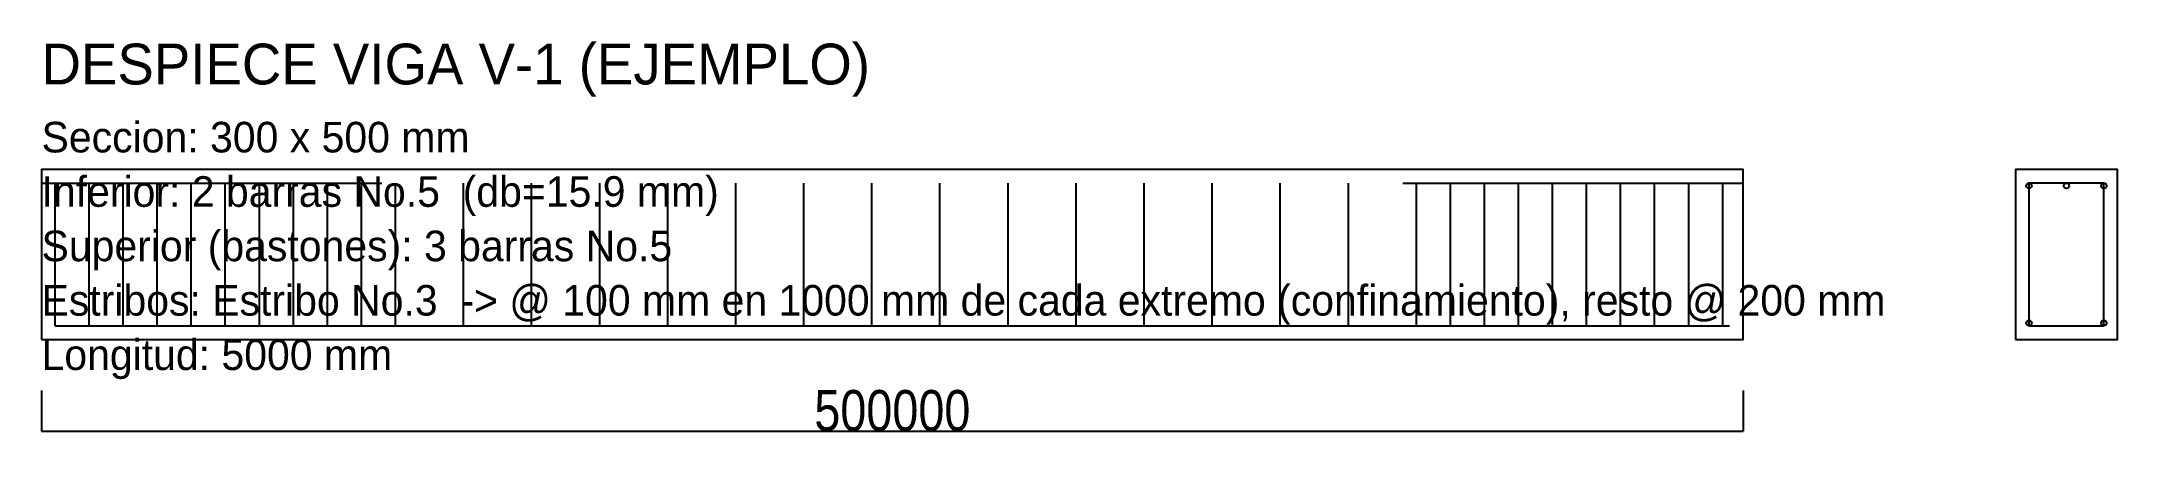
# Model space of a CAD drawing. Header units: metres. Extents: x 0 to 6100, y -289 to 876.
import ezdxf

# ---------------------------------------------------------------- set-up
doc = ezdxf.new("R2010")
doc.units = ezdxf.units.M
doc.styles.add('OpenSansCondensed-Light', font='OpenSansCondensed-Light.ttf')
doc.dimstyles.new('EZDXF', dxfattribs={"dimtxt": 0.25, "dimasz": 0.175, "dimexe": 0.375, "dimexo": 0.125, "dimgap": 0.1, "dimtad": 1, "dimlfac": 100, "dimzin": 12, "dimdsep": 46, "dimtxsty": 'OpenSansCondensed-Light', "dimblk": 'ARCHTICK', "dimcen": 2.5, "dimazin": 3, "dimtfac": 0.5, "dimtmove": 2, "dimatfit": 3})

# ---------------------------------------------------------------- blocks, each defined once
blk = doc.blocks.new('_ARCHTICK')
at = {"color": 0, "linetype": 'BYBLOCK', "const_width": 0.15}
blk.add_lwpolyline([(-0.5, -0.5), (0.5, 0.5)], dxfattribs=at)

msp = doc.modelspace()

# ---------------------------------------------------------------- linework, layer by layer
for p, q in [((0, 460), (1000, 460)), ((40, 40), (40, 460)), ((140, 40), (140, 460)), ((240, 40), (240, 460)), ((340, 40), (340, 460)), ((440, 40), (440, 460)), ((540, 40), (540, 460)), ((640, 40), (640, 460)), ((740, 40), (740, 460)), ((840, 40), (840, 460)), ((940, 40), (940, 460)), ((1040, 40), (1040, 460)), ((1240, 40), (1240, 460)), ((1440, 40), (1440, 460)), ((1640, 40), (1640, 460)), ((1840, 40), (1840, 460)), ((2040, 40), (2040, 460)), ((2240, 40), (2240, 460)), ((2440, 40), (2440, 460)), ((2640, 40), (2640, 460)), ((2840, 40), (2840, 460)), ((3040, 40), (3040, 460)), ((3240, 40), (3240, 460)), ((3440, 40), (3440, 460)), ((3640, 40), (3640, 460)), ((3840, 40), (3840, 460)), ((4000, 460), (5000, 460)), ((4040, 40), (4040, 460)), ((4140, 40), (4140, 460)), ((4240, 40), (4240, 460)), ((4340, 40), (4340, 460)), ((4440, 40), (4440, 460)), ((4540, 40), (4540, 460)), ((4640, 40), (4640, 460)), ((4740, 40), (4740, 460)), ((4840, 40), (4840, 460)), ((4940, 40), (4940, 460)), ((40, 40), (4960, 40))]:
    msp.add_line(p, q)
for points in [[(0, 0), (5000, 0), (5000, 500), (0, 500)], [(5800, 0), (6100, 0), (6100, 500), (5800, 500)], [(5840, 40), (6060, 40), (6060, 460), (5840, 460)]]:
    msp.add_lwpolyline(points, close=True)
for centre in [(5840, 452.05), (5950, 452.05), (6060, 452.05), (5840, 47.95), (6060, 47.95)]:
    msp.add_circle(centre, 7.95)

# ---------------------------------------------------------------- texts
for s, height, p in [('DESPIECE VIGA V-1 (EJEMPLO)', 120, (0, 750)), ('Seccion: 300 x 500 mm', 90, (0, 550)), ('Inferior: 2 barras No.5  (db=15.9 mm)', 90, (0, 390)), ('Superior (bastones): 3 barras No.5', 90, (0, 230)), ('Estribos: Estribo No.3  -> @ 100 mm en 1000 mm de cada extremo (confinamiento), resto @ 200 mm', 90, (0, 70)), ('Longitud: 5000 mm', 90, (0, -90))]:
    msp.add_text(s, height=height).set_placement(p)

# ---------------------------------------------------------------- dimensions: what is measured, and where the dimension line sits
msp.add_linear_dim(base=(0, -270), p1=(0, -150), p2=(5000, -150), dimstyle='EZDXF', override={"dimtxt": 120}).render()

doc.saveas('drawing.dxf')
